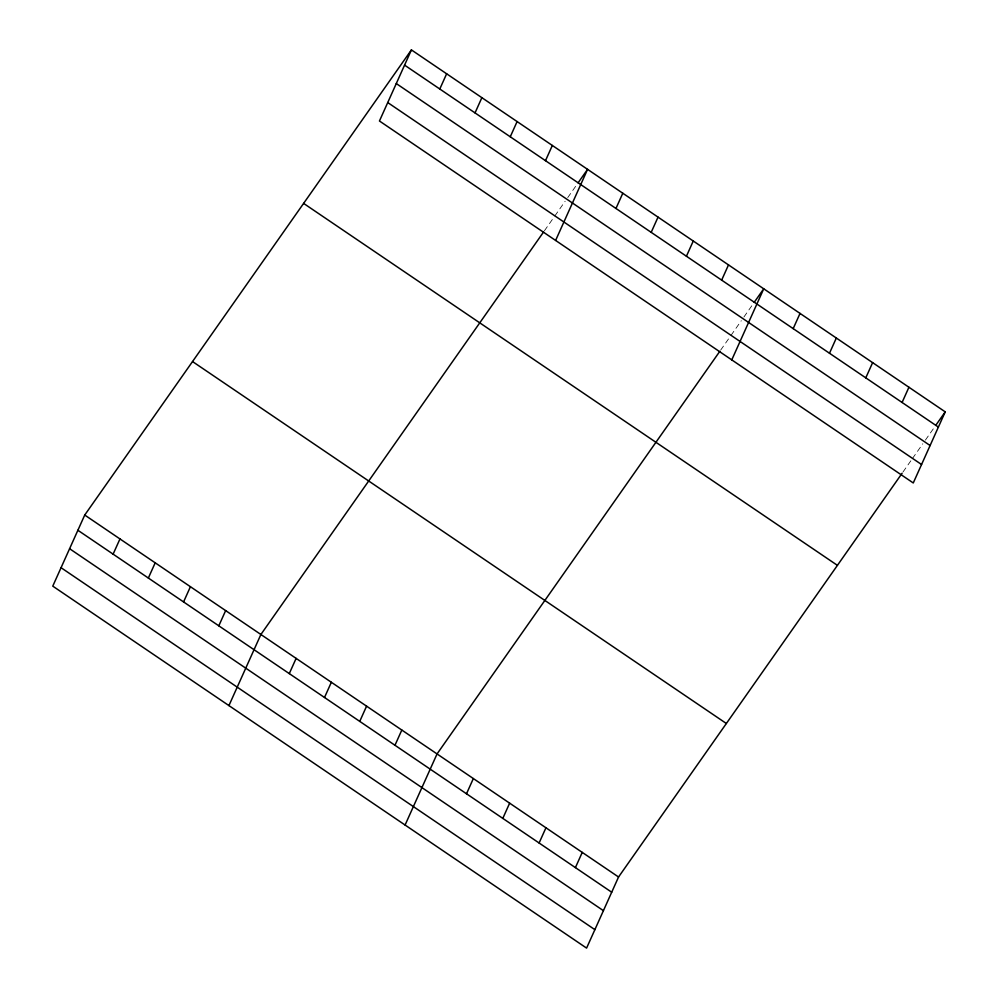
<?xml version="1.0" encoding="UTF-8"?>
<svg xmlns="http://www.w3.org/2000/svg" width="998" height="998" viewBox="0 0 998 998"><rect width="100%" height="100%" fill="white"/><g stroke="black" fill="none" stroke-linecap="round" stroke-linejoin="round"><path stroke-width="0.75" stroke-dasharray="4.99 3.74" d="M544.446 230.75L553.927 217.24M554.801 216.005L565.142 201.272M567.737 197.592L577.218 184.081M720.606 350.186L730.099 336.688M730.96 335.453L741.302 320.72M743.897 317.04L753.378 303.529M902.965 472.029L911.598 459.741M912.459 458.519L922.801 443.786M925.395 440.106L934.016 427.818"/><path stroke-width="1.5" d="M411.413 49.9L379.452 120.995L913.27 482.957L945.231 411.862L411.413 49.9L84.73 515.043L52.769 586.138L586.587 948.1L618.548 877.005L902.105 473.252M113.111 554.152L119.96 538.932M148.353 578.042L155.189 562.822M183.582 601.931L190.418 586.712M439.794 89.009L446.642 73.79M218.812 625.821L225.648 610.601M475.036 112.899L481.872 97.679M228.929 705.586L260.89 634.491L543.586 231.973M510.265 136.788L517.101 121.569M289.283 673.6L296.119 658.381M545.494 160.678L552.331 145.458M324.512 697.49L331.348 682.27M555.612 240.443L587.572 169.348L578.079 182.859M359.742 721.379L366.578 706.16M615.966 208.457L622.802 193.238M394.971 745.269L401.82 730.049M651.195 232.347L658.031 217.127M405.088 825.034L437.049 753.939L719.745 351.421M686.424 256.237L693.261 241.017M466.503 793.772L473.351 778.552M721.654 280.126L728.503 264.907M502.805 818.385L509.641 803.165M731.771 359.891L763.732 288.796L754.239 302.294M539.107 842.998L545.943 827.779M793.185 328.629L800.034 313.409M575.409 867.611L582.246 852.392M829.488 353.242L836.324 338.023M865.79 377.855L872.626 362.636M902.092 402.468L908.929 387.249M935.737 425.36L945.231 411.862M404.564 65.12L938.382 427.082M396.281 83.558L930.099 445.52M387.735 102.557L921.566 464.519M303.604 203.392L837.422 565.355M192.527 361.55L726.357 723.5M84.73 515.043L618.548 877.005M77.881 530.262L611.699 892.224M69.598 548.713L603.416 910.663M61.053 567.7L594.883 929.662"/></g></svg>
